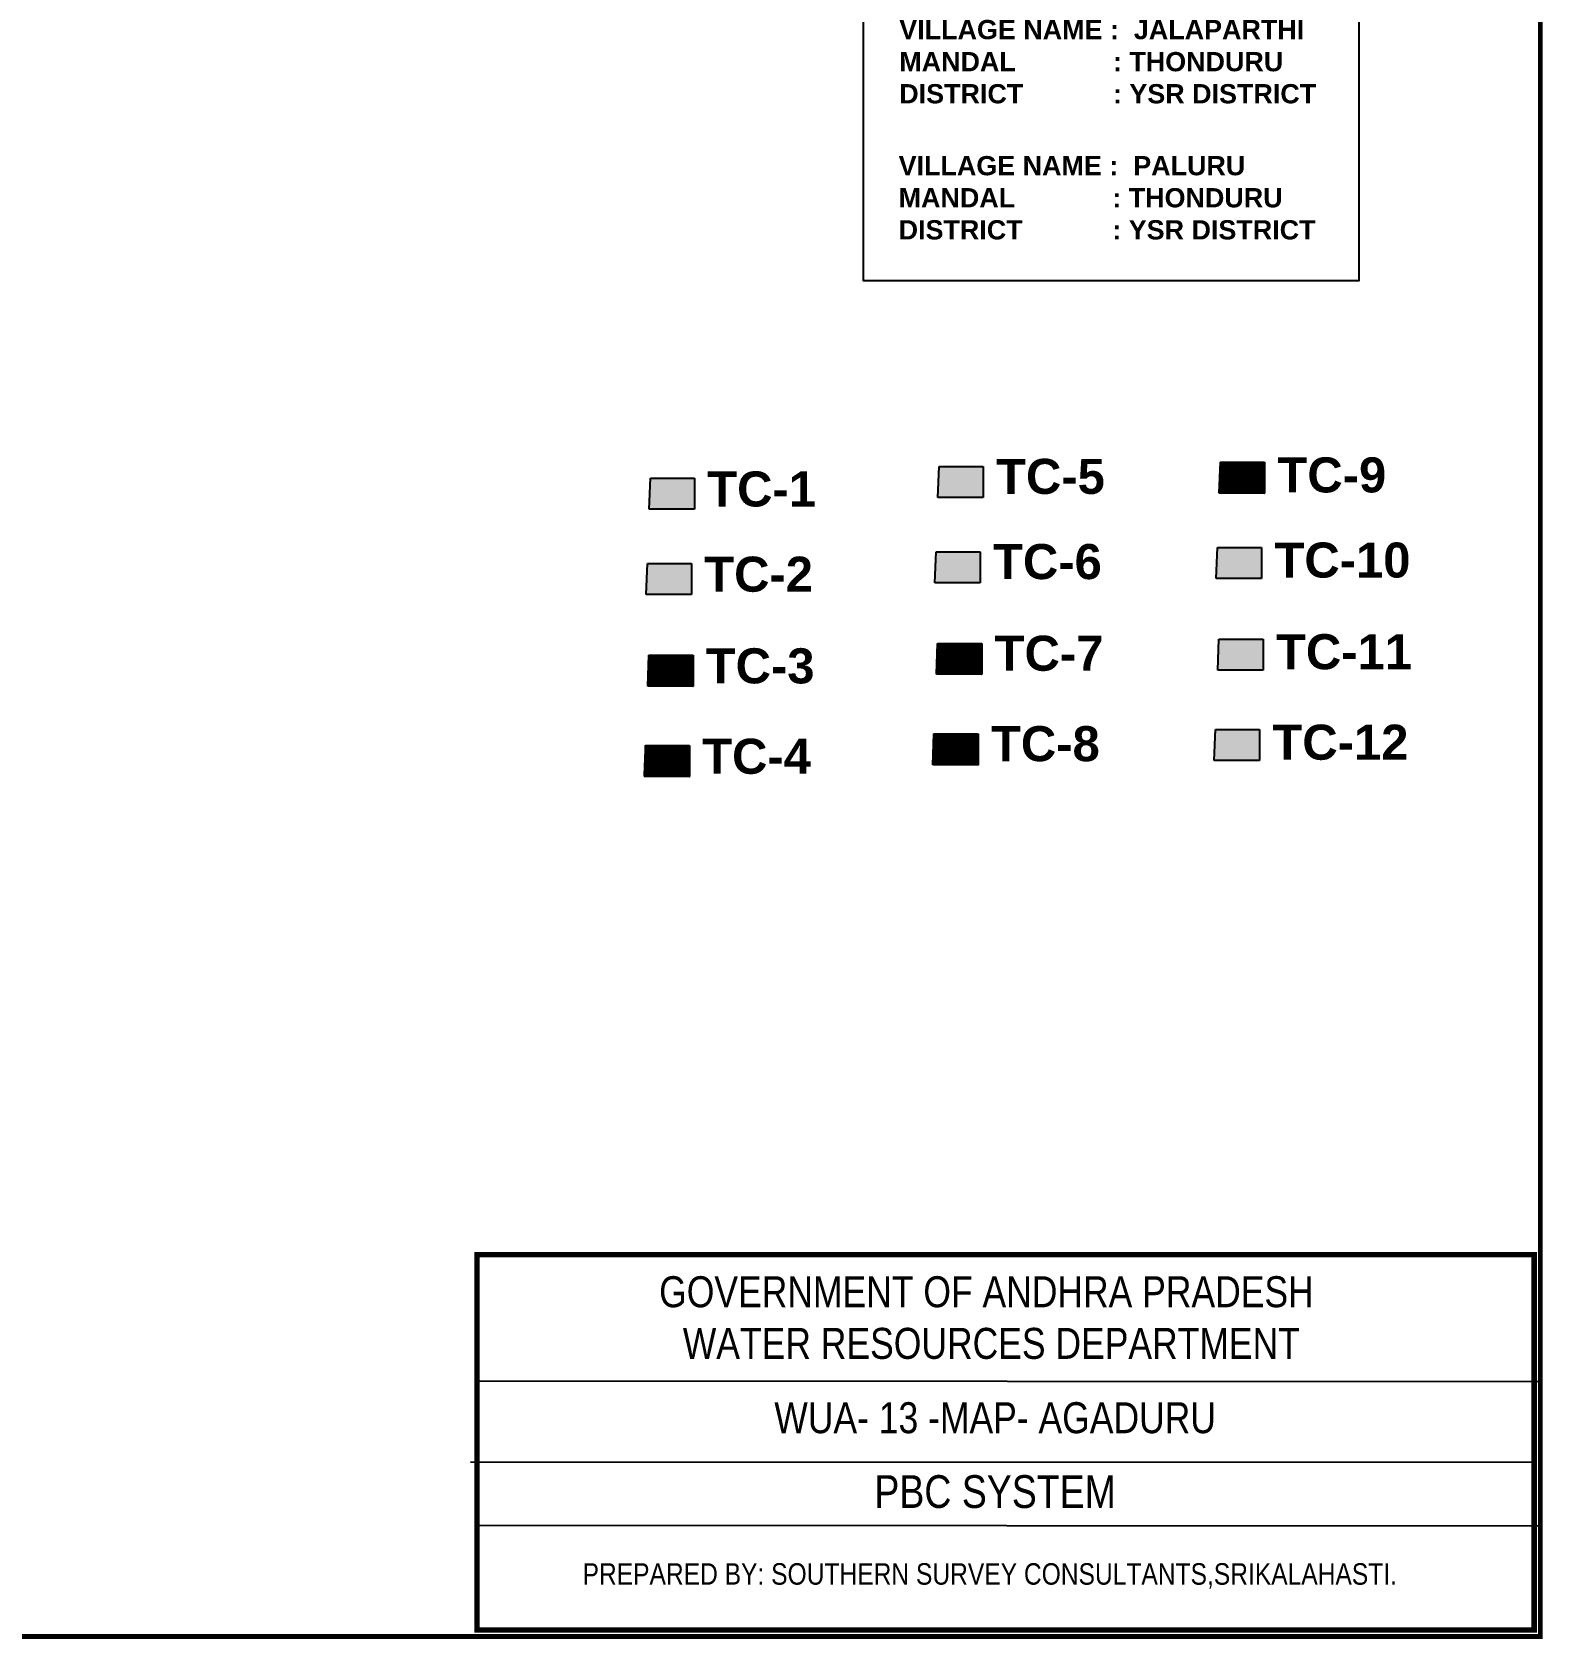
# Model space of a CAD drawing. Header units: inches. Extents: x 201585 to 225365, y 1598878 to 1613111.
# Drawn here: x 209554 to 212643, y 1598878 to 1602165 of the extents above; entities that cross this region are included whole.
import ezdxf

# ---------------------------------------------------------------- set-up
doc = ezdxf.new("R2010")
doc.units = ezdxf.units.IN
doc.header["$LTSCALE"] = 15
doc.header["$MEASUREMENT"] = 0
for name, color, linetype in [('FRAME 025', 7, 'Continuous'), ('PLOTS NO', 7, 'Continuous'), ('TEXT', 1, 'Continuous'), ('text2', 7, 'Continuous'), ('TITLEBLOCK', 7, 'Continuous')]:
    doc.layers.add(name, color=color, linetype=linetype)
doc.styles.add('ARIALN', font='ARIALN.TTF')
doc.styles.get("Standard").update_dxf_attribs({"font": 'arial.ttf'})
pattern_1 = [(45, (137820.96385, 1026216.348542), (-0.0316813602763, 0.0316813602763), [])]

msp = doc.modelspace()

# ---------------------------------------------------------------- hatches: boundary and pattern name
at = {"layer": 'PLOTS NO', "true_color": 0x105689}
h = msp.add_hatch(color=146, dxfattribs=at)
h.dxf.hatch_style = 1
h.paths.add_polyline_path([(211408.2, 1601276.3), (211405.6, 1601212.9), (211498.2, 1601212.9), (211498.2, 1601276.3)])
at = {"layer": 'PLOTS NO', "true_color": 0xafd9aa}
h = msp.add_hatch(dxfattribs=at)
h.set_pattern_fill('ANSI31', color=9, scale=0.358434)
h.set_pattern_definition(pattern_1)
h.paths.add_polyline_path([(211983.6, 1601285), (211981, 1601221.6), (212073.7, 1601221.6), (212073.7, 1601285)])
at = {"layer": 'PLOTS NO'}
h = msp.add_hatch(color=2, dxfattribs=at)
h.dxf.hatch_style = 1
h.paths.add_polyline_path([(210908, 1601188.8), (210908, 1601252.2), (210818, 1601252.2), (210815.4, 1601188.8)])
at = {"layer": 'PLOTS NO', "true_color": 0xc7c8ca}
h = msp.add_hatch(color=9, dxfattribs=at)
h.dxf.hatch_style = 1
h.paths.add_polyline_path([(211402, 1601102), (211399.5, 1601038.6), (211492.1, 1601038.6), (211492.1, 1601102)])
at = {"layer": 'PLOTS NO', "true_color": 0x105689}
h = msp.add_hatch(color=146, dxfattribs=at)
h.dxf.hatch_style = 1
h.paths.add_polyline_path([(211977.5, 1601110.7), (211974.9, 1601047.4), (212067.6, 1601047.4), (212067.6, 1601110.7)])
at = {"layer": 'PLOTS NO', "true_color": 0xcd6928}
h = msp.add_hatch(color=32, dxfattribs=at)
h.dxf.hatch_style = 1
h.paths.add_polyline_path([(210811.8, 1601077.9), (210809.3, 1601014.5), (210901.9, 1601014.5), (210901.9, 1601077.9)])
at = {"layer": 'PLOTS NO', "true_color": 0x7aafdf}
h = msp.add_hatch(dxfattribs=at)
h.set_pattern_fill('ANSI31', color=143, scale=0.358434)
h.set_pattern_definition([(45, (138685.721187, 1022654.71544), (-0.0316813602763, 0.0316813602763), [])])
h.paths.add_polyline_path([(211405.2, 1600914.5), (211402.6, 1600851.1), (211495.3, 1600851.1), (211495.3, 1600914.5)])
at = {"layer": 'PLOTS NO', "true_color": 0xc7c8ca}
h = msp.add_hatch(color=9, dxfattribs=at)
h.dxf.hatch_style = 1
h.paths.add_polyline_path([(211980.6, 1600923.2), (211978.1, 1600859.8), (212070.7, 1600859.8), (212070.7, 1600923.2)])
at = {"layer": 'PLOTS NO', "true_color": 0x58ba48}
h = msp.add_hatch(dxfattribs=at)
h.set_pattern_fill('ANSI31', color=85, scale=0.358434)
h.set_pattern_definition([(45, (137824.13407, 1026028.83388), (-0.0316813602763, 0.0316813602763), [])])
h.paths.add_polyline_path([(210815, 1600890.4), (210812.4, 1600827), (210905.1, 1600827), (210905.1, 1600890.4)])
at = {"layer": 'PLOTS NO', "true_color": 0xfeeab9}
h = msp.add_hatch(color=254, dxfattribs=at)
h.dxf.hatch_style = 1
h.paths.add_polyline_path([(211970.7, 1600674.8), (212063.4, 1600674.8), (212063.4, 1600738.2), (211973.3, 1600738.2)])
at = {"layer": 'PLOTS NO', "true_color": 0xa953a0}
h = msp.add_hatch(dxfattribs=at)
h.set_pattern_fill('ANSI31', color=215, scale=0.358434)
h.set_pattern_definition(pattern_1)
h.paths.add_polyline_path([(210807.6, 1600705.3), (210805.1, 1600641.9), (210897.7, 1600641.9), (210897.7, 1600705.3)])
at = {"layer": 'PLOTS NO', "true_color": 0xf7abae}
h = msp.add_hatch(dxfattribs=at)
h.set_pattern_fill('ANSI31', color=241, scale=0.358434)
h.set_pattern_definition(pattern_1)
h.paths.add_polyline_path([(211397.8, 1600729.4), (211395.3, 1600666.1), (211487.9, 1600666.1), (211487.9, 1600729.4)])

# ---------------------------------------------------------------- linework, layer by layer
at = {"layer": 'FRAME 025', "lineweight": -3, "elevation": 14.4}
for points in [[(210462.2, 1599405.6), (212633.1, 1599404.5)], [(210449.7, 1599240.2), (212620.6, 1599239.1)], [(210459.3, 1599110.5), (212633.1, 1599109.4)]]:
    msp.add_lwpolyline(points, dxfattribs=at)
at = {"layer": 'PLOTS NO', "color": 2}
for p, q in [((211405.6, 1601212.9), (211408.2, 1601276.3)), ((211408.2, 1601276.3), (211498.2, 1601276.3)), ((211498.2, 1601276.3), (211498.2, 1601212.9)), ((211981, 1601221.6), (211983.6, 1601285)), ((211983.6, 1601285), (212073.7, 1601285)), ((212073.7, 1601285), (212073.7, 1601221.6)), ((210815.4, 1601188.8), (210818, 1601252.2)), ((210818, 1601252.2), (210908, 1601252.2)), ((210908, 1601252.2), (210908, 1601188.8)), ((211498.2, 1601212.9), (211405.6, 1601212.9)), ((212073.7, 1601221.6), (211981, 1601221.6)), ((210908, 1601188.8), (210815.4, 1601188.8)), ((211399.5, 1601038.6), (211402, 1601102)), ((211402, 1601102), (211492.1, 1601102)), ((211492.1, 1601102), (211492.1, 1601038.6)), ((211974.9, 1601047.4), (211977.5, 1601110.7)), ((212067.6, 1601110.7), (212067.6, 1601047.4)), ((210809.3, 1601014.5), (210811.8, 1601077.9)), ((210811.8, 1601077.9), (210901.9, 1601077.9)), ((210901.9, 1601077.9), (210901.9, 1601014.5)), ((211492.1, 1601038.6), (211399.5, 1601038.6)), ((212067.6, 1601047.4), (211974.9, 1601047.4)), ((210901.9, 1601014.5), (210809.3, 1601014.5)), ((211402.6, 1600851.1), (211405.2, 1600914.5)), ((211405.2, 1600914.5), (211495.3, 1600914.5)), ((211495.3, 1600914.5), (211495.3, 1600851.1)), ((211978.1, 1600859.8), (211980.6, 1600923.2)), ((211980.6, 1600923.2), (212070.7, 1600923.2)), ((212070.7, 1600923.2), (212070.7, 1600859.8)), ((210812.4, 1600827), (210815, 1600890.4)), ((210815, 1600890.4), (210905.1, 1600890.4)), ((210905.1, 1600890.4), (210905.1, 1600827)), ((211495.3, 1600851.1), (211402.6, 1600851.1)), ((212070.7, 1600859.8), (211978.1, 1600859.8)), ((210905.1, 1600827), (210812.4, 1600827)), ((211970.7, 1600674.8), (211973.3, 1600738.2)), ((211973.3, 1600738.2), (212063.4, 1600738.2)), ((212063.4, 1600738.2), (212063.4, 1600674.8)), ((210807.6, 1600705.3), (210897.7, 1600705.3)), ((210897.7, 1600705.3), (210897.7, 1600641.9)), ((211395.3, 1600666.1), (211397.8, 1600729.4)), ((211397.8, 1600729.4), (211487.9, 1600729.4)), ((211487.9, 1600729.4), (211487.9, 1600666.1)), ((212063.4, 1600674.8), (211970.7, 1600674.8)), ((210897.7, 1600641.9), (210805.1, 1600641.9)), ((211487.9, 1600666.1), (211395.3, 1600666.1))]:
    msp.add_line(p, q, dxfattribs=at)
at = {"layer": 'PLOTS NO', "color": 146, "true_color": 0x105689}
msp.add_line((211977.5, 1601110.7), (212067.6, 1601110.7), dxfattribs=at)
at = {"layer": 'text2', "color": 5, "const_width": 10}
msp.add_lwpolyline([(202205.6, 1612391.7), (212637.8, 1612391.7), (212637.8, 1598882.9), (202205.6, 1598882.9)], close=True, dxfattribs=at)
at = {"layer": 'text2'}
msp.add_lwpolyline([(211253.6, 1603005.9), (212266.3, 1603005.9), (212266.3, 1601656), (211253.6, 1601656)], close=True, dxfattribs=at)
at = {"layer": 'text2', "color": 5, "const_width": 11, "elevation": 5.7}
msp.add_lwpolyline([(210463.1, 1599664), (212625.1, 1599664), (212625.1, 1598895.8), (210463.1, 1598895.8)], close=True, dxfattribs=at)

# ---------------------------------------------------------------- texts
at = {"layer": 'PLOTS NO', "color": 1, "char_height": 0.0717, "attachment_point": 1}
for insert in [(211553.8, 1601248.1), (212129.3, 1601256.8), (210963.6, 1601224)]:
    msp.add_mtext_dynamic_manual_height_columns('TC-1', width=320.576, gutter_width=1, heights=[0], dxfattribs=dict(at, insert=insert))
at = {"layer": 'PLOTS NO', "color": 1, "char_height": 0.0717, "width": 4.915, "attachment_point": 1}
for insert in [(211575.6, 1601243.2), (212151.1, 1601251.9), (210985.4, 1601219.1)]:
    msp.add_mtext(' TC-1', dxfattribs=dict(at, insert=insert))
at = {"layer": 'TEXT', "attachment_point": 1}
for s, insert, char_height, width in [('{\\fArial|b1|i0|c0|p34;\\C1;VILLAGE NAME :\\C5;  JALAPARTHI \\P\\pxql;\\C1;MANDAL             : \\C5;THONDURU \\P\\C1;DISTRICT            : \\C5;YSR DISTRICT}', (211326.8, 1602189.8), 39.374, 1029.341), ('\\pxql;{\\fArial|b1|i0|c0|p34;\\C1;VILLAGE NAME :\\C5;  PALURU \\P\\C1;MANDAL             : \\C5;THONDURU \\P\\C1;DISTRICT            : \\C5;YSR DISTRICT}', (211325.5, 1601911.4), 39.374, 1029.341), ('{\\fArial|b1|i0|c0|p34;\\C1;TC-9}', (212100.1, 1601294.9), 71.687, 617.313), ('\\pxql;{\\fArial|b1|i0|c0|p34;\\C1;TC-1}', (210934, 1601266.1), 71.687, 617.313), ('{\\fArial|b1|i0|c0|p34;\\C1;TC-5}', (211524.7, 1601291.9), 71.687, 617.313), ('{\\fArial|b1|i0|c0|p34;\\C1;TC-6}', (211518.5, 1601117.6), 71.687, 617.313), ('{\\fArial|b1|i0|c0|p34;\\C1;TC-10}', (212094, 1601120.7), 71.687, 617.313), ('{\\fArial|b1|i0|c0|p34;\\C1;TC-2}', (210927.9, 1601091.8), 71.687, 617.313), ('{\\fArial|b1|i0|c0|p34;\\C1;TC-11}', (212097.1, 1600933.2), 71.687, 617.313), ('{\\fArial|b1|i0|c0|p34;\\C1;TC-3}', (210931, 1600904.3), 71.687, 617.313), ('{\\fArial|b1|i0|c0|p34;\\C1;TC-7}', (211521.7, 1600930.1), 71.687, 617.313), ('{\\fArial|b1|i0|c0|p34;\\C1;TC-8}', (211514.3, 1600745.1), 71.687, 617.313), ('{\\fArial|b1|i0|c0|p34;\\C1;TC-12}', (212089.8, 1600748.1), 71.687, 617.313), ('{\\fArial|b1|i0|c0|p34;\\C1;TC-4}', (210923.7, 1600719.3), 71.687, 617.313)]:
    msp.add_mtext(s, dxfattribs=dict(at, insert=insert, char_height=char_height, width=width))
at = {"layer": 'TITLEBLOCK', "extrusion": (0.000201441, 0.004807, 0.999988), "attachment_point": 1, "text_direction": (1, -1e-06, -0.000201), "style": 'ARIALN'}
for s, insert, char_height, width in [('\\pxqc;GOVERNMENT OF ANDHRA PRADESH  WATER RESOURCES DEPARTMENT      ', (210814.7, 1599619.7, -2.7), 63.36, 1400.794), ('\\pxqc;WUA- 13 -MAP- AGADURU', (210744.6, 1599362, -3.6), 63.36, 1556.438), ('\\pxqc;PBC SYSTEM', (210744.6, 1599212.7, -3.6), 66.902, 1556.438), ('\\pxql;PREPARED BY: SOUTHERN SURVEY CONSULTANTS,SRIKALAHASTI.', (210679.2, 1599032.7, -0.9), 43.908, 1906.917)]:
    msp.add_mtext(s, dxfattribs=dict(at, insert=insert, char_height=char_height, width=width))

doc.saveas('drawing.dxf')
